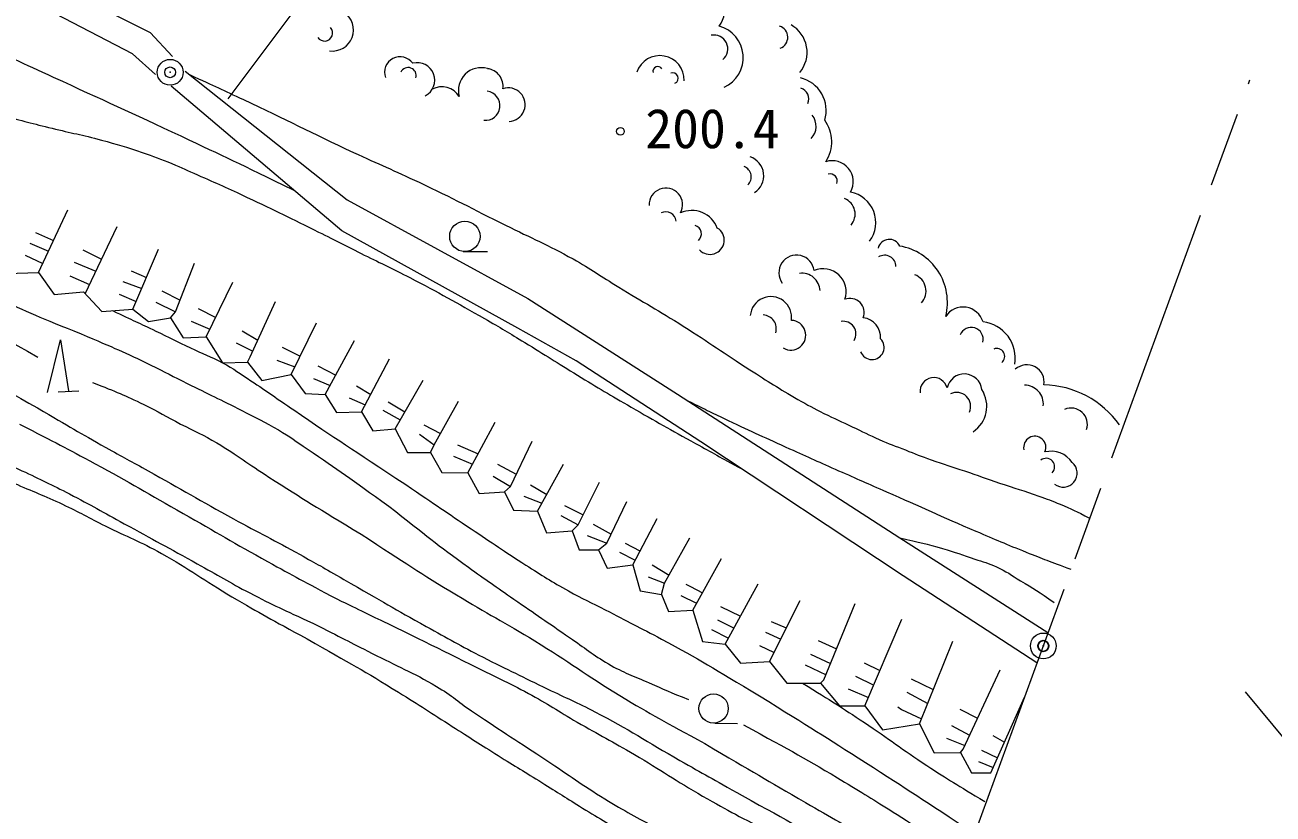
# Model space of a CAD drawing. Units: millimetres, scale not verified. Extents: x 40000 to 680000, y 20000 to 380000.
# Drawn here: x 205803 to 263761, y 263250 to 299912 of the extents above; entities that cross this region are included whole.
import ezdxf
from ezdxf.enums import TextEntityAlignment as Align

# ---------------------------------------------------------------- set-up
doc = ezdxf.new("R2010")
doc.units = ezdxf.units.MM
doc.header["$LTSCALE"] = 1000
doc.header["$PDMODE"] = 32
doc.header["$PDSIZE"] = 500
doc.linetypes.add('CHAIN', pattern=[18.5, 12, -1.5, 3.5, -1.5])
for name, color, linetype, lineweight in [('M-BGD', 7, 'Continuous', 13), ('M-BMK', 2, 'CHAIN', 13), ('M-BMK-SRVR', 3, 'Continuous', 13)]:
    doc.layers.add(name, color=color, linetype=linetype, lineweight=lineweight)
doc.layers.add('M-BGD-RSTR', color=6, linetype='Continuous')
doc.styles.add('ＭＳ ゴシック', font='')
doc.styles.get('ＭＳ ゴシック').set_extended_font_data('MS Gothic')

msp = doc.modelspace()

# ---------------------------------------------------------------- linework, layer by layer
at = {"layer": 'M-BGD'}
for p, q in [((215243, 296480), (235498, 323574)), ((206435, 288414), (207792, 291328)), ((208601, 287424), (210078, 290549)), ((206285, 290273), (207128, 289903)), ((205807, 289218), (206626, 288823)), ((206034, 289770), (206896, 289403)), ((208495, 289469), (209362, 289034)), ((210806, 286706), (212012, 289494)), ((226148, 289387), (227289, 289386)), ((208093, 288891), (209095, 288470)), ((207892, 288263), (208806, 287858)), ((210731, 288489), (211443, 288177)), ((210354, 287987), (211224, 287671)), ((212163, 287560), (213004, 287129)), ((214223, 285425), (215454, 287962)), ((210178, 287409), (210962, 287066)), ((211887, 287032), (212791, 286580)), ((213846, 286731), (214660, 286326)), ((213519, 286153), (214390, 285770)), ((218167, 283666), (219347, 286078)), ((215892, 285700), (216613, 285267)), ((219749, 282737), (221106, 285249)), ((215615, 285148), (216378, 284757)), ((217751, 284947), (218584, 284518)), ((217499, 284344), (218342, 284023)), ((219409, 284067), (220236, 283637)), ((221432, 281933), (222739, 284395)), ((219208, 283490), (219981, 283166)), ((207352, 282865), (208306, 282915)), ((221192, 283138), (221865, 282749)), ((220866, 282585), (221607, 282262)), ((222674, 282409), (223443, 281938)), ((222423, 282007), (223226, 281563)), ((224327, 281334), (225094, 280925)), ((226362, 279099), (227643, 281460)), ((224126, 280907), (224804, 280405)), ((225885, 280405), (226843, 279985)), ((225709, 279877), (226580, 279501)), ((227743, 279500), (228618, 279040)), ((229602, 277315), (230808, 279500)), ((227543, 278948), (228346, 278471)), ((229276, 278546), (230035, 278099)), ((228974, 278018), (229811, 277694)), ((230683, 277114), (231486, 276687)), ((230858, 277591), (231725, 277159)), ((232190, 276712), (233022, 276258)), ((234024, 274828), (235154, 276988)), ((231913, 276185), (232818, 275833)), ((233406, 275410), (234140, 275050)), ((233672, 275838), (234363, 275477)), ((234928, 274833), (235712, 274343)), ((236812, 272718), (238143, 275130)), ((234736, 274272), (235506, 273974)), ((236258, 273400), (236991, 273042)), ((240381, 270335), (241798, 273178)), ((238102, 272885), (239035, 272450)), ((237962, 272268), (238730, 271889)), ((240453, 272203), (241158, 271895)), ((244803, 268276), (246530, 272306)), ((237681, 271819), (238478, 271426)), ((240187, 271701), (240899, 271374)), ((242640, 271316), (243493, 270921)), ((247340, 267447), (248895, 271286)), ((239907, 271080), (240593, 270759)), ((242286, 270681), (243215, 270241)), ((242034, 270179), (243003, 269720)), ((244772, 270282), (245508, 269920)), ((244373, 269661), (245216, 269239)), ((246959, 269528), (247986, 269043)), ((244033, 269070), (244969, 268663)), ((246752, 268907), (247723, 268392)), ((249220, 268124), (250043, 267706)), ((237841, 267479), (238886, 267452)), ((248836, 267371), (249673, 266916)), ((248599, 266780), (249449, 266437)), ((250756, 266894), (251288, 266582)), ((250229, 266216), (250969, 265864)), ((250078, 265688), (250765, 265406))]:
    msp.add_line(p, q, dxfattribs=at)
for points in [[(202414, 304363), (204360, 303199), (211620, 299556), (212661, 298443)], [(211868, 297602), (210791, 298577), (202853, 302697), (201761, 303484)], [(213241, 297771), (220766, 291788), (229159, 287196)], [(228689, 285822), (220511, 290345), (212589, 297063)], [(212565, 286304), (212791, 286580), (213670, 288841)], [(204953, 288364), (206435, 288414), (207164, 287384), (208520, 287510), (209375, 286605), (210806, 286706), (211535, 286128), (212565, 286304), (213143, 285374), (214223, 285425), (214976, 284219), (216132, 284244), (216810, 283390), (218167, 283666), (218820, 282787), (219749, 282737), (220277, 281908), (221432, 281933), (221960, 281054), (222990, 281154), (224296, 283415)], [(216132, 284244), (216258, 284495), (217438, 287057)], [(229159, 287196), (236106, 282763), (246430, 276081), (253299, 271679)], [(252790, 270278), (246584, 274314), (237183, 280546), (231405, 284314), (228689, 285822)], [(206849, 282840), (207452, 285277), (207829, 282915)], [(224629, 280053), (224804, 280405), (225935, 282440)], [(222990, 281154), (223573, 280053), (224629, 280053), (225156, 279124), (226362, 279099), (226889, 278144), (228070, 278219), (228497, 277365), (229602, 277315), (230029, 276310), (231210, 276411), (231537, 275531), (232441, 275531), (232843, 274677), (234024, 274828), (234375, 273622), (235355, 273446), (235681, 272668), (236812, 272718), (237264, 271261), (238319, 271135), (239851, 273949)], [(228070, 278219), (228346, 278471), (229351, 280581)], [(231210, 276411), (231486, 276687), (232491, 278672)], [(232441, 275531), (232818, 275833), (233747, 277767)], [(235355, 273446), (235506, 273974), (236686, 276084)], [(236494, 273932), (236716, 273828), (237261, 273531)], [(242743, 269331), (242906, 269484), (244354, 273030)], [(238319, 271135), (239025, 270260), (240381, 270335), (241185, 269331), (242743, 269331), (243622, 268276), (244803, 268276), (245632, 267170), (247340, 267447), (248018, 266090), (249249, 266115), (249751, 265161), (250656, 265161), (252221, 268682)], [(249249, 266115), (249368, 266262), (251096, 269957)], [(246338, 268228), (246501, 268109), (247432, 267675)]]:
    msp.add_lwpolyline(points, dxfattribs=at)
for centre, radius in [((233456, 294967), 178), ((226233, 290089), 707), ((237781, 268155), 679)]:
    msp.add_circle(centre, radius, dxfattribs=at)
for centre, radius, start, end in [((236918, 300692), 1398, 323.31824, 69.25316), ((220080, 299681), 981, 262.02833, 56.34154), ((219711, 299536), 375, 213.24728, 42.30409), ((237647, 298398), 1511, 294.15139, 74.95615), ((240682, 299342), 546, 290.72595, 72.06841), ((240665, 298640), 1458, 319.89994, 60.70975), ((237793, 298794), 650, 310.51289, 101.5941), ((235285, 297356), 1131, 358.22943, 161.22856), ((223225, 297710), 724, 35.58958, 199.65257), ((223596, 297554), 380, 344.35422, 154.53369), ((224024, 297348), 811, 296.8912, 104.9578), ((226984, 296871), 1054, 73.29972, 196.05288), ((235190, 297749), 226, 31.81944, 191.07603), ((227182, 297065), 822, 351.90607, 82.70183), ((235884, 297436), 255, 293.8268, 110.3921), ((241464, 295944), 1545, 342.92298, 77.04029), ((225172, 296120), 923, 29.92659, 119.77779), ((227188, 296159), 677, 263.359, 82.85616), ((228248, 296209), 782, 273.18327, 108.79403), ((241674, 296470), 528, 337.61416, 72.19538), ((241727, 295205), 816, 315.86337, 38.81063), ((241566, 294487), 1702, 326.85061, 36.12513), ((239023, 292849), 512, 313.19368, 70.07359), ((239190, 292906), 921, 301.81349, 72.00897), ((243290, 292624), 979, 331.00707, 107.79425), ((243192, 292652), 336, 342.38044, 104.14815), ((235566, 291555), 778, 330.93127, 181.92786), ((243864, 290729), 1448, 323.32139, 78.75363), ((243577, 291125), 777, 319.13263, 68.38894), ((235558, 290736), 492, 7.56942, 116.0734), ((236772, 290028), 1264, 20.65421, 114.58552), ((236808, 290207), 410, 310.70522, 73.4843), ((237616, 289909), 659, 221.88146, 59.07328), ((245940, 289416), 533, 24.45863, 166.96256), ((241634, 288398), 821, 6.88872, 215.70599), ((245722, 288685), 528, 359.69685, 121.58764), ((245989, 287021), 2652, 345.82185, 80.53518), ((241882, 287534), 844, 2.23609, 97.56209), ((242874, 287518), 1067, 340.67234, 113.49279), ((246835, 287550), 811, 317.24365, 68.74558), ((240443, 286330), 962, 351.34991, 175.14294), ((244116, 286546), 662, 339.18951, 110.81049), ((240057, 285799), 638, 342.49968, 87.25098), ((249368, 285833), 970, 17.18655, 146.32081), ((241372, 285496), 690, 239.06266, 88.15826), ((243808, 285559), 585, 328.71004, 100.16794), ((244608, 285387), 932, 356.562, 82.17663), ((249747, 285304), 554, 347.07314, 158.52977), ((250088, 284426), 1706, 350.62028, 83.04942), ((245137, 284933), 566, 201.20111, 44.73769), ((250932, 284513), 370, 309.09386, 112.83365), ((252332, 283318), 802, 350.71613, 132.1522), ((248009, 282887), 640, 14.27911, 186.12884), ((249427, 282884), 814, 6.03792, 168.59453), ((249071, 282190), 648, 334.91448, 116.74615), ((249055, 282191), 1415, 303.42965, 33.386), ((252221, 282297), 877, 354.56215, 89.89742), ((253030, 278788), 4402, 35.22728, 88.77842), ((254380, 281352), 760, 342.25846, 112.94666), ((252697, 280285), 517, 335.53626, 192.35535), ((253453, 278914), 1192, 34.17816, 103.83613), ((253227, 279385), 393, 315.62782, 129.79096), ((254015, 279089), 651, 231.65823, 49.39685)]:
    msp.add_arc(centre, radius, start, end, dxfattribs=at)
for points, knots in [([(180070, 304764), (181177, 304900), (181490, 304949), (182406, 304990), (183033, 305018), (183386, 305026), (184014, 305015), (184741, 305004), (185148, 304964), (185872, 304890), (186336, 304842), (186594, 304794), (187053, 304714), (187675, 304606), (188018, 304519), (188636, 304387), (189264, 304253), (189614, 304167), (190243, 304036), (190889, 303900), (191266, 303887), (191901, 303709), (192939, 303418), (193478, 303127), (194489, 302755), (195450, 302401), (195989, 302204), (196950, 301850), (197804, 301536), (198291, 301383), (199136, 301046), (200867, 300357), (201804, 299893), (203507, 299137), (204924, 298508), (205709, 298134), (207118, 297487), (209435, 296424), (210738, 295840), (213044, 294753), (215086, 293791), (215733, 293480), (218258, 292256)], [0, 0, 0, 0, 1, 1, 1, 2, 2, 2, 3, 3, 3, 4, 4, 4, 5, 5, 5, 6, 6, 6, 7, 7, 7, 8, 8, 8, 9, 9, 9, 10, 10, 10, 11, 11, 11, 12, 12, 12, 13, 13, 13, 14, 14, 14, 14]), ([(197544, 298038), (198169, 297882), (198339, 297828), (198845, 297683), (200348, 297251), (201139, 296849), (202628, 296368), (203467, 296097), (203936, 295941), (204785, 295703), (205669, 295455), (206169, 295333), (207061, 295112), (207953, 294890), (208464, 294808), (209351, 294565), (210096, 294361), (210512, 294240), (211242, 293989), (211789, 293801), (212092, 293685), (212627, 293468), (213095, 293280), (213349, 293156), (213810, 292951), (214718, 292547), (215229, 292325), (216129, 291902), (217431, 291290), (218150, 290928), (219439, 290291), (220272, 289880), (220732, 289638), (221562, 289223), (222387, 288811), (222857, 288598), (223675, 288174), (225049, 287462), (225802, 287030), (227148, 286267), (227884, 285850), (228286, 285598), (229010, 285159), (229974, 284575), (230500, 284224), (231463, 283637), (232431, 283047), (232976, 282721), (233957, 282153), (235115, 281484), (235770, 281120), (236938, 280470), (237777, 280003), (238042, 279856), (239090, 279283)], [0, 0, 0, 0, 1, 1, 1, 2, 2, 2, 3, 3, 3, 4, 4, 4, 5, 5, 5, 6, 6, 6, 7, 7, 7, 8, 8, 8, 9, 9, 9, 10, 10, 10, 11, 11, 11, 12, 12, 12, 13, 13, 13, 14, 14, 14, 15, 15, 15, 16, 16, 16, 17, 17, 17, 18, 18, 18, 18]), ([(213450, 297605), (214665, 297045), (214973, 296900), (215946, 296443), (217952, 295503), (219050, 294924), (221059, 293990), (222244, 293439), (222921, 293159), (224103, 292601), (225688, 291854), (226554, 291388), (228122, 290607), (229347, 289996), (230059, 289704), (231255, 289040), (232105, 288568), (232544, 288241), (233374, 287734), (234543, 287020), (235215, 286647), (236373, 285916), (237594, 285147), (238246, 284669), (239462, 283892), (240326, 283340), (240808, 283028), (241695, 282514), (242160, 282245), (242426, 282103), (242907, 281864), (243416, 281611), (243708, 281485), (244222, 281243), (244713, 281012), (244981, 280869), (245478, 280652), (245946, 280448), (246215, 280351), (246690, 280165), (247156, 279982), (247416, 279875), (247887, 279707), (248488, 279491), (248834, 279395), (249438, 279189), (250074, 278973), (250428, 278843), (251064, 278628), (251773, 278388), (252176, 278271), (252881, 278022), (253273, 277884), (253491, 277804), (253875, 277645), (254420, 277421), (254598, 277324), (255240, 277001)], [0, 0, 0, 0, 1, 1, 1, 2, 2, 2, 3, 3, 3, 4, 4, 4, 5, 5, 5, 6, 6, 6, 7, 7, 7, 8, 8, 8, 9, 9, 9, 10, 10, 10, 11, 11, 11, 12, 12, 12, 13, 13, 13, 14, 14, 14, 15, 15, 15, 16, 16, 16, 17, 17, 17, 18, 18, 18, 19, 19, 19, 19]), ([(195264, 292390), (195573, 292303), (195676, 292254), (195930, 292144), (196600, 291853), (196850, 291468), (197468, 291077), (198160, 290637), (198604, 290486), (199326, 290097), (200361, 289540), (200931, 289212), (201962, 288649), (202933, 288118), (203462, 287792), (204449, 287292), (205958, 286527), (206513, 286328), (208418, 285559)], [0, 0, 0, 0, 1, 1, 1, 2, 2, 2, 3, 3, 3, 4, 4, 4, 5, 5, 5, 6, 6, 6, 6]), ([(190416, 290380), (191890, 289705), (192267, 289533), (193446, 288975), (194489, 288481), (195076, 288208), (196109, 287694), (197127, 287188), (197692, 286894), (198696, 286363), (199899, 285726), (200567, 285358), (201761, 284705), (203576, 283711), (204146, 283383), (206383, 282117)], [0, 0, 0, 0, 1, 1, 1, 2, 2, 2, 3, 3, 3, 4, 4, 4, 5, 5, 5, 5]), ([(195993, 289778), (198247, 288754), (198852, 288468), (200656, 287568), (202938, 286429), (203672, 286006), (206408, 284479)], [0, 0, 0, 0, 1, 1, 1, 2, 2, 2, 2]), ([(209861, 286639), (210842, 286183), (211092, 286067), (211877, 285692), (212506, 285391), (212855, 285213), (213485, 284913), (214065, 284637), (214411, 284524), (214976, 284219), (215515, 283929), (215789, 283719), (216298, 283381), (217081, 282862), (217506, 282552), (218283, 282024), (220301, 280652), (220951, 280232), (223483, 278558)], [0, 0, 0, 0, 1, 1, 1, 2, 2, 2, 3, 3, 3, 4, 4, 4, 5, 5, 5, 6, 6, 6, 6]), ([(208418, 285559), (209981, 284887), (210408, 284718), (211651, 284109), (212313, 283785), (212674, 283585), (213334, 283255), (214323, 282761), (214886, 282503), (215871, 281999), (216543, 281656), (216928, 281476), (217579, 281095), (218117, 280780), (218393, 280562), (218911, 280216), (220415, 279209), (220883, 278856), (222704, 277553)], [0, 0, 0, 0, 1, 1, 1, 2, 2, 2, 3, 3, 3, 4, 4, 4, 5, 5, 5, 6, 6, 6, 6]), ([(208938, 283305), (210085, 282845), (210413, 282723), (211324, 282276), (212002, 281943), (212364, 281723), (213032, 281371), (213689, 281026), (214079, 280872), (214716, 280492), (215683, 279914), (216180, 279520), (217127, 278909), (218786, 277839), (219335, 277517), (221423, 276247)], [0, 0, 0, 0, 1, 1, 1, 2, 2, 2, 3, 3, 3, 4, 4, 4, 5, 5, 5, 5]), ([(236588, 282451), (237492, 282002), (237727, 281889), (238461, 281537), (239567, 281008), (240196, 280729), (241313, 280222), (242200, 279819), (242698, 279597), (243588, 279202), (244453, 278819), (244939, 278609), (245805, 278227), (247427, 277513), (248327, 277092), (249957, 276395), (250866, 276006), (251374, 275786), (252292, 275420), (253101, 275097), (253364, 274997), (254373, 274620)], [0, 0, 0, 0, 1, 1, 1, 2, 2, 2, 3, 3, 3, 4, 4, 4, 5, 5, 5, 6, 6, 6, 7, 7, 7, 7]), ([(206383, 282117), (207915, 281218), (208308, 280981), (209558, 280281), (210321, 279854), (210754, 279625), (211518, 279201), (213073, 278336), (213927, 277821), (215487, 276965), (216687, 276306), (217380, 275973), (218577, 275307), (219375, 274862), (219631, 274718), (220611, 274152)], [0, 0, 0, 0, 1, 1, 1, 2, 2, 2, 3, 3, 3, 4, 4, 4, 5, 5, 5, 5]), ([(205554, 281364), (207253, 280494), (207698, 280263), (209056, 279527), (210671, 278653), (211553, 278123), (213151, 277216), (214683, 276347), (215526, 275832), (217069, 274981), (218318, 274291), (218723, 274074), (220285, 273247)], [0, 0, 0, 0, 1, 1, 1, 2, 2, 2, 3, 3, 3, 4, 4, 4, 4]), ([(202967, 280409), (204274, 279840), (204620, 279693), (205665, 279201), (206534, 278791), (207022, 278562), (207875, 278121), (208878, 277602), (209422, 277280), (210412, 276739), (211738, 276015), (212481, 275610), (213804, 274880), (214757, 274354), (215275, 274028), (216240, 273524), (217369, 272935), (217761, 272762), (219179, 272117)], [0, 0, 0, 0, 1, 1, 1, 2, 2, 2, 3, 3, 3, 4, 4, 4, 5, 5, 5, 6, 6, 6, 6]), ([(202693, 279743), (203958, 279198), (204275, 279061), (205288, 278623), (206171, 278241), (206677, 278051), (207549, 277643), (208336, 277275), (208756, 277026), (209533, 276639), (210550, 276131), (211153, 275911), (212146, 275357), (213454, 274628), (214121, 274108), (215411, 273348), (216759, 272554), (217210, 272310), (218903, 271388)], [0, 0, 0, 0, 1, 1, 1, 2, 2, 2, 3, 3, 3, 4, 4, 4, 5, 5, 5, 6, 6, 6, 6]), ([(223483, 278558), (224958, 277554), (225332, 277299), (226524, 276503), (227512, 275842), (228059, 275460), (229061, 274820), (229825, 274331), (230254, 274056), (231045, 273614), (231701, 273248), (232087, 273079), (232754, 272735), (233775, 272206), (234353, 271922), (235366, 271378), (237175, 270406), (237748, 270040), (239913, 268740)], [0, 0, 0, 0, 1, 1, 1, 2, 2, 2, 3, 3, 3, 4, 4, 4, 5, 5, 5, 6, 6, 6, 6]), ([(222704, 277553), (224463, 276166), (224923, 275783), (226398, 274719), (227215, 274130), (227681, 273811), (228508, 273237), (229517, 272537), (230083, 272147), (231096, 271453), (231801, 270971), (232166, 270652), (232904, 270223), (233606, 269814), (234046, 269673), (234788, 269343), (235499, 269027), (235734, 268930), (236622, 268565)], [0, 0, 0, 0, 1, 1, 1, 2, 2, 2, 3, 3, 3, 4, 4, 4, 5, 5, 5, 6, 6, 6, 6]), ([(221423, 276247), (223536, 274863), (224093, 274491), (225843, 273428), (227253, 272572), (228079, 272154), (229486, 271293), (231048, 270336), (231861, 269702), (233429, 268756), (234946, 267841), (235465, 267557), (237373, 266520)], [0, 0, 0, 0, 1, 1, 1, 2, 2, 2, 3, 3, 3, 4, 4, 4, 4]), ([(246430, 276081), (247383, 275865), (247650, 275811), (248417, 275584), (249005, 275410), (249329, 275293), (249909, 275096), (250303, 274962), (250536, 274915), (250914, 274741), (251375, 274529), (251603, 274352), (252037, 274091), (252660, 273717), (252858, 273580), (253604, 273086)], [0, 0, 0, 0, 1, 1, 1, 2, 2, 2, 3, 3, 3, 4, 4, 4, 5, 5, 5, 5]), ([(220611, 274152), (222457, 273083), (222931, 272803), (224436, 271971), (225462, 271404), (226030, 271073), (227074, 270539), (228242, 269941), (228908, 269631), (230088, 269057), (230941, 268642), (231432, 268438), (232274, 268002), (233850, 267185), (234674, 266618), (236218, 265741), (237345, 265101), (237699, 264900), (239107, 264108)], [0, 0, 0, 0, 1, 1, 1, 2, 2, 2, 3, 3, 3, 4, 4, 4, 5, 5, 5, 6, 6, 6, 6]), ([(220285, 273247), (221438, 272689), (221728, 272547), (222653, 272097), (224688, 271104), (225826, 270544), (227853, 269534), (228375, 269274), (228671, 269133), (229184, 268856), (230086, 268369), (230558, 268039), (231445, 267525), (232479, 266925), (233078, 266624), (234108, 266017), (235356, 265282), (236015, 264803), (237273, 264083), (238538, 263359), (238973, 263137), (240564, 262325)], [0, 0, 0, 0, 1, 1, 1, 2, 2, 2, 3, 3, 3, 4, 4, 4, 5, 5, 5, 6, 6, 6, 7, 7, 7, 7]), ([(219179, 272117), (220517, 271434), (220853, 271263), (221924, 270715), (223092, 270117), (223781, 269845), (224914, 269183), (225637, 268759), (225977, 268420), (226672, 267952), (227976, 267073), (228725, 266607), (230038, 265741), (231090, 265047), (231653, 264617), (232726, 263958), (233658, 263385), (234204, 263103), (235163, 262576), (236328, 261936), (236715, 261742), (238177, 260993)], [0, 0, 0, 0, 1, 1, 1, 2, 2, 2, 3, 3, 3, 4, 4, 4, 5, 5, 5, 6, 6, 6, 7, 7, 7, 7]), ([(218903, 271388), (220966, 270218), (221520, 269919), (223155, 268906), (224134, 268300), (224671, 267942), (225642, 267324), (226476, 266793), (226940, 266492), (227777, 265967), (228569, 265471), (229019, 265204), (229812, 264711), (230550, 264253), (230957, 263987), (231696, 263530), (232535, 263013), (233009, 262729), (233856, 262224), (235352, 261333), (235841, 261064), (237718, 260000)], [0, 0, 0, 0, 1, 1, 1, 2, 2, 2, 3, 3, 3, 4, 4, 4, 5, 5, 5, 6, 6, 6, 7, 7, 7, 7]), ([(241916, 269331), (243312, 268465), (243681, 268236), (244790, 267501), (245933, 266745), (246531, 266259), (247679, 265510), (248717, 264833), (249068, 264619), (250375, 263833)], [0, 0, 0, 0, 1, 1, 1, 2, 2, 2, 3, 3, 3, 3]), ([(239913, 268740), (242311, 267251), (242927, 266868), (244843, 265642), (246840, 264363), (247471, 263945), (249927, 262321)], [0, 0, 0, 0, 1, 1, 1, 2, 2, 2, 2]), ([(239165, 267400), (241444, 266146), (242057, 265827), (243863, 264738), (244821, 264159), (245354, 263830), (246300, 263230), (247565, 262428), (247964, 262154), (249502, 261120)], [0, 0, 0, 0, 1, 1, 1, 2, 2, 2, 3, 3, 3, 3]), ([(237373, 266520), (239652, 265185), (240224, 264848), (242054, 263783), (243270, 263075), (243960, 262693), (245169, 261974), (246609, 261118), (247065, 260831), (248826, 259733)], [0, 0, 0, 0, 1, 1, 1, 2, 2, 2, 3, 3, 3, 3]), ([(239107, 264108), (241435, 262826), (242029, 262499), (243891, 261447), (245750, 260397), (246336, 260057), (248631, 258728)], [0, 0, 0, 0, 1, 1, 1, 2, 2, 2, 2])]:
    msp.add_open_spline(points, degree=3, knots=knots, dxfattribs=at)
at = {"layer": 'M-BGD-RSTR'}
msp.add_point((253094, 271059), dxfattribs=at)
at = {"layer": 'M-BMK'}
for p, q in [((243601, 245039), (262691, 297362)), ((290667, 234766), (262490, 268928))]:
    msp.add_line(p, q, dxfattribs=at)
at = {"layer": 'M-BMK-SRVR'}
for centre in [(212545, 297711), (253094, 271059)]:
    msp.add_circle(centre, 600, dxfattribs=at)
for p in [(212545, 297711), (253094, 271059)]:
    msp.add_point(p, dxfattribs=at)

# ---------------------------------------------------------------- texts
at = {"layer": 'M-BGD', "style": 'ＭＳ ゴシック'}
msp.add_text('200.4', height=1833, dxfattribs=at).set_placement((237728, 293636), align=Align.BOTTOM_CENTER)

doc.saveas('drawing.dxf')
